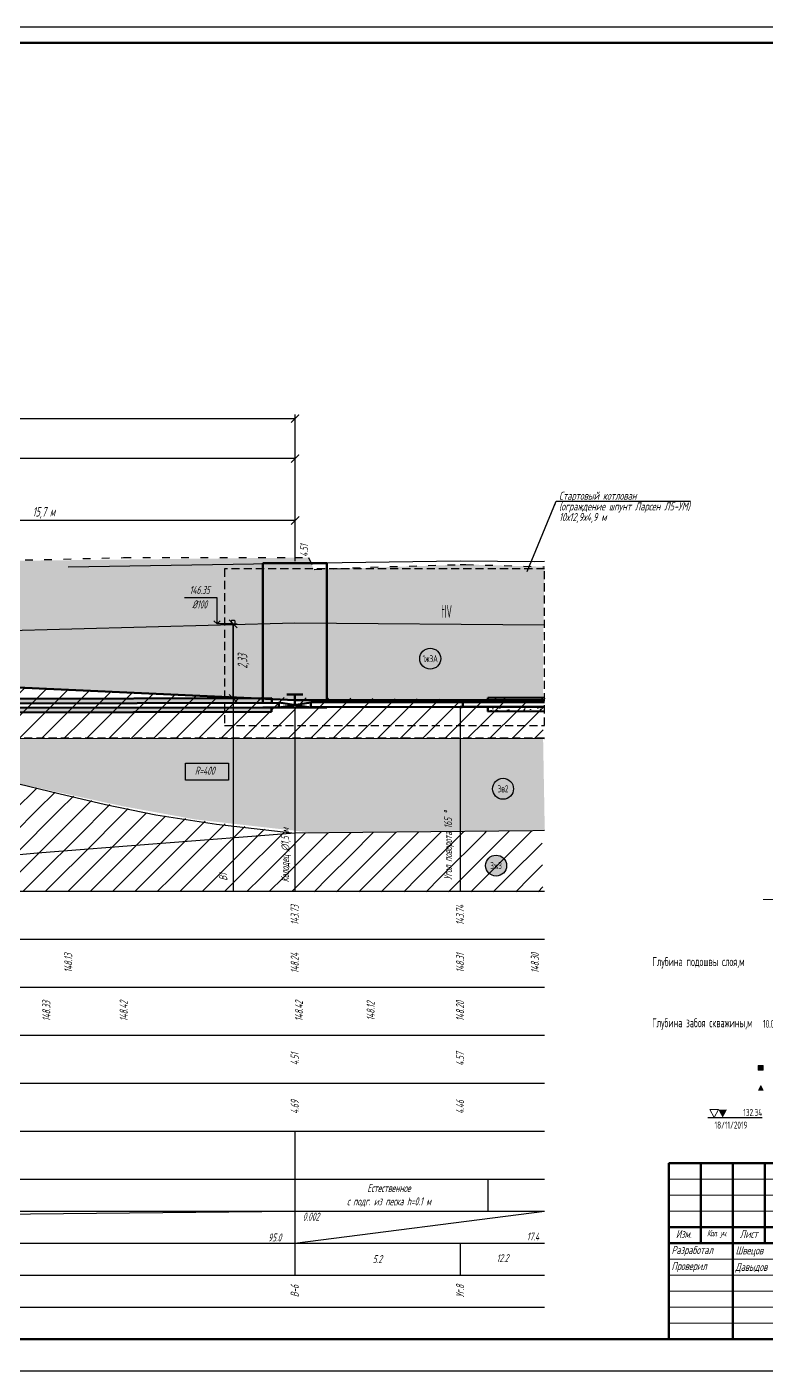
# Model space of a CAD drawing. Header units: metres. Extents: x -30 to 2050, y -904 to 400.
# Drawn here: x 1065.6 to 1296.5, y -904 to -484 of the extents above; entities that cross this region are included whole.
import ezdxf
from ezdxf import colors
from ezdxf.entities.mleader import LeaderData, LeaderLine
from ezdxf.enums import TextEntityAlignment as Align
from ezdxf.math import Vec2, Vec3

# ---------------------------------------------------------------- set-up
doc = ezdxf.new("R2010")
doc.units = ezdxf.units.M
doc.header["$LTSCALE"] = 0.2
doc.linetypes.add('ACAD_ISO03W100', pattern=[30, 12, -18])
doc.linetypes.add('штриховая', pattern=[19.05, 12.7, -6.35])
for name, color, linetype in [('Level 1', 7, 'Continuous'), ('МГТ_ИГ_Геология', 252, 'Continuous'), ('Примыкания', 7, 'Continuous'), ('Проектная земля', 7, 'Continuous'), ('Таблица', 7, 'Continuous'), ('Трубы', 7, 'Continuous'), ('Узлы', 7, 'Continuous'), ('Футляры', 7, 'Continuous'), ('Чёрная земля', 7, 'ACAD_ISO03W100')]:
    doc.layers.add(name, color=color, linetype=linetype)
doc.layers.add('МГТ_НВК_В1_выноски', color=7, linetype='Continuous', lineweight=30)
doc.styles.get("Standard").update_dxf_attribs({"font": 'SPDS.shx', "width": 0.7, "oblique": 15, "height": 3})
doc.styles.add('Стиль Simplex', font='simplex.shx')
doc.styles.add('ШТАМП_СПДС', font='spds.shx', dxfattribs={"width": 0.8, "oblique": 15, "height": 2.5})
doc.dimstyles.new('ISO-25', dxfattribs={"dimtxt": 2.5, "dimasz": 2.5, "dimexe": 1.25, "dimexo": 0.625, "dimtad": 1, "dimtxsty": 'Standard', "dimcen": 2.5, "dimadec": 0, "dimazin": 0, "dimtfac": 1, "dimtmove": 0, "dimatfit": 3, "dimfxl": 1, "dimarcsym": 0})
pattern_1 = [(8.72485, (-83.1517, -585.7115), (-0.2400047, 1.4682397), [0, -4.6482566, 0, -5.198708, 0, -4.9693533]), (1.50828, (-83.1517, -585.7115), (6.7428492, 2.1504753), [0, -3.0985456, 0, -5.1768383, 0, -1.983825]), (352.73884, (-87.838, -585.7115), (11.8648856, 0.0043116), [0, -1.61965, 0, -5.830739, 0, -7.612354]), (349.61486, (-87.838, -585.7115), (11.453347, 0.668788), [0, -0.7139524, 0, -3.3698555, 0, -3.855343])]

# ---------------------------------------------------------------- blocks, each defined once
blk = doc.blocks.new('_OBLIQUE')
at = {"color": 0, "linetype": 'ByBlock', "lineweight": -2}
blk.add_line((0.5, 0.5), (-0.5, -0.5), dxfattribs=at)
blk = doc.blocks.new('*D116')
at = {"layer": 'Defpoints', "color": 0, "transparency": 16777216}
for p in [(1129.98, -670.55), (1129.99, -670.55), (1129.98, -693.81)]:
    blk.add_point(p, dxfattribs=at)
at = {"layer": 'Примыкания', "color": 0, "lineweight": -2, "transparency": 16777216}
for p, q in [((1129.99, -693.81), (1129.99, -670.55)), ((1130.61, -670.55), (1131.24, -670.55)), ((1130.61, -693.81), (1131.24, -693.81))]:
    blk.add_line(p, q, dxfattribs=at)
at = {"layer": 'Примыкания', "color": 0, "lineweight": -2, "transparency": 16777216, "xscale": 2.5, "yscale": 2.5, "zscale": 2.5}
for p, rotation in [((1129.99, -670.55), 90), ((1129.99, -693.81), 270)]:
    blk.add_blockref('_OBLIQUE', p, dxfattribs=dict(at, rotation=rotation))
at = {"layer": 'Примыкания', "color": 0, "transparency": 16777216, "insert": (1133.27, -682.25), "char_height": 3, "width": 5.8875, "attachment_point": 5, "rotation": 90}
blk.add_mtext('2,33', dxfattribs=at)
blk = doc.blocks.new('_ArchTick')
at = {"color": 0, "linetype": 'ByBlock', "const_width": 0.15}
blk.add_lwpolyline([(-0.5, -0.5), (0.5, 0.5)], dxfattribs=at)
blk = doc.blocks.new('*D123')
at = {"layer": 'Defpoints', "color": 0, "transparency": 16777216}
for p in [(1149.37, -606.35), (1149.37, -651.55), (198.94, -656.28)]:
    blk.add_point(p, dxfattribs=at)
at = {"layer": 'Футляры', "color": 0, "lineweight": -2, "transparency": 16777216}
for p, q in [((198.94, -655.66), (198.94, -605.1)), ((198.94, -606.35), (1149.37, -606.35)), ((1149.37, -650.92), (1149.37, -605.1))]:
    blk.add_line(p, q, dxfattribs=at)
at = {"layer": 'Футляры', "color": 0, "lineweight": -2, "transparency": 16777216, "xscale": 2.5, "yscale": 2.5, "zscale": 2.5, "rotation": 180}
blk.add_blockref('_ArchTick', (198.94, -606.35), dxfattribs=at)
at = {"layer": 'Футляры', "color": 0, "lineweight": -2, "transparency": 16777216, "xscale": 2.5, "yscale": 2.5, "zscale": 2.5}
blk.add_blockref('_ArchTick', (1149.37, -606.35), dxfattribs=at)
at = {"layer": 'Футляры', "color": 0, "lineweight": 25, "transparency": 16777216, "insert": (606.38, -601.72), "char_height": 3, "attachment_point": 5}
blk.add_mtext('Методом ГШБ\\PL=94 м ', dxfattribs=at)
blk = doc.blocks.new('*D126')
at = {"layer": 'Defpoints', "color": 0, "transparency": 16777216}
for p in [(992.37, -638.26), (992.37, -648.93), (1149.37, -651.07)]:
    blk.add_point(p, dxfattribs=at)
at = {"layer": 'Примыкания', "color": 0, "lineweight": -2, "transparency": 16777216}
for p, q in [((992.37, -648.3), (992.37, -637.01)), ((1149.37, -638.26), (992.37, -638.26)), ((1149.37, -650.45), (1149.37, -637.01))]:
    blk.add_line(p, q, dxfattribs=at)
at = {"layer": 'Примыкания', "color": 0, "lineweight": -2, "transparency": 16777216, "xscale": 2.5, "yscale": 2.5, "zscale": 2.5, "rotation": 180}
blk.add_blockref('_OBLIQUE', (992.37, -638.26), dxfattribs=at)
at = {"layer": 'Примыкания', "color": 0, "lineweight": -2, "transparency": 16777216, "xscale": 2.5, "yscale": 2.5, "zscale": 2.5}
blk.add_blockref('_OBLIQUE', (1149.37, -638.26), dxfattribs=at)
at = {"layer": 'Примыкания', "color": 0, "transparency": 16777216, "insert": (1070.87, -635.85), "char_height": 3, "attachment_point": 5}
blk.add_mtext('15,7 м', dxfattribs=at)
blk = doc.blocks.new('круг3_-26_3')
at = {"true_color": 0xffffff}
blk.add_hatch(color=7, dxfattribs=at).paths.add_polyline_path([(-0.327, 0, 1), (0.327, 0, 1)])
at = {"color": 7, "lineweight": 25}
blk.add_circle((0, 0), 0.327, dxfattribs=at)
at = {"color": 7, "lineweight": 25, "style": 'Стиль Simplex', "width": 0.590909}
blk.add_text('3ж3', height=0.22, dxfattribs=at).set_placement((0, 0), align=Align.MIDDLE_CENTER)
blk = doc.blocks.new('круг3_-30_2')
at = {"true_color": 0xffffff}
blk.add_hatch(color=7, dxfattribs=at).paths.add_polyline_path([(-0.327, 0, 1), (0.327, 0, 1)])
at = {"color": 7, "lineweight": 25}
blk.add_circle((0, 0), 0.327, dxfattribs=at)
at = {"color": 7, "lineweight": 25, "style": 'Стиль Simplex', "width": 0.590909}
blk.add_text('3в2', height=0.22, dxfattribs=at).set_placement((0, 0), align=Align.MIDDLE_CENTER)
blk = doc.blocks.new('круг1_-26_3_-64_')
at = {"layer": 'МГТ_ИГ_Геология', "true_color": 0xffffff}
blk.add_hatch(color=7, dxfattribs=at).paths.add_polyline_path([(-0.327, 0, 1), (0.327, 0, 1)])
at = {"color": 7, "lineweight": 25}
blk.add_circle((0, 0), 0.327, dxfattribs=at)
at = {"color": 7, "lineweight": 20, "style": 'Стиль Simplex', "width": 0.590909}
blk.add_text('1ж3А', height=0.22, dxfattribs=at).set_placement((0, 0), align=Align.MIDDLE_CENTER)
blk = doc.blocks.new('23434')
at = {"layer": 'МГТ_ИГ_Геология'}
blk.add_lwpolyline([(116.63, 442.59), (130.08, 442.59), (130.08, 437.29), (116.63, 437.29)], close=True, dxfattribs=at)
at = {"layer": 'МГТ_ИГ_Геология', "insert": (119.62, 441.49), "char_height": 2.5, "attachment_point": 1}
blk.add_mtext_dynamic_manual_height_columns('R=400', width=10.097, gutter_width=15, heights=[0], dxfattribs=at)
blk = doc.blocks.new('PR_KV')
at = {"layer": 'Level 1', "linetype": 'Continuous', "lineweight": 20}
blk.add_hatch(color=256, dxfattribs=at).paths.add_polyline_path([(-0.077, 0.075), (0.077, 0.075), (0.077, -0.075), (-0.077, -0.075)])
at = {"layer": 'Level 1', "color": 7, "linetype": 'Continuous', "lineweight": 20, "flags": 128}
blk.add_lwpolyline([(-0.077, 0.075), (0.077, 0.075), (0.077, -0.075), (-0.077, -0.075)], close=True, dxfattribs=at)
blk = doc.blocks.new('PR_TR')
at = {"layer": 'Level 1', "linetype": 'Continuous', "lineweight": 20}
blk.add_hatch(color=256, dxfattribs=at).paths.add_polyline_path([(0.072, -0.049), (-0.071, -0.049), (-0.001, 0.094)])
at = {"layer": 'Level 1', "color": 7, "linetype": 'Continuous', "lineweight": 20, "flags": 128}
blk.add_lwpolyline([(0.072, -0.049), (-0.071, -0.049), (-0.001, 0.094)], close=True, dxfattribs=at)
blk = doc.blocks.new('*D135')
at = {"layer": 'Defpoints', "color": 0, "transparency": 16777216}
for p in [(563.64, -618.9), (1149.37, -651.55), (563.64, -659.03)]:
    blk.add_point(p, dxfattribs=at)
at = {"layer": 'Футляры', "color": 0, "lineweight": -2, "transparency": 16777216}
for p, q in [((563.64, -658.41), (563.64, -617.65)), ((1149.37, -618.9), (563.64, -618.9)), ((1149.37, -650.92), (1149.37, -617.65))]:
    blk.add_line(p, q, dxfattribs=at)
at = {"layer": 'Футляры', "color": 0, "lineweight": -2, "transparency": 16777216, "xscale": 2.5, "yscale": 2.5, "zscale": 2.5, "rotation": 180}
blk.add_blockref('_ArchTick', (563.64, -618.9), dxfattribs=at)
at = {"layer": 'Футляры', "color": 0, "lineweight": -2, "transparency": 16777216, "xscale": 2.5, "yscale": 2.5, "zscale": 2.5}
blk.add_blockref('_ArchTick', (1149.37, -618.9), dxfattribs=at)
at = {"layer": 'Футляры', "color": 0, "lineweight": 25, "transparency": 16777216, "insert": (856.51, -616.49), "char_height": 3, "attachment_point": 5}
blk.add_mtext('58,8 м', dxfattribs=at)

msp = doc.modelspace()

# ---------------------------------------------------------------- hatches: boundary and pattern name
at = {"lineweight": 20}
h = msp.add_hatch(dxfattribs=at)
h.set_pattern_fill('AR-SAND', color=256, scale=0.03, style=0)
h.set_pattern_definition([(8.72485, (-2426.6676, -630.9721), (-0.2400047, 1.4682397), [0, -4.6482566, 0, -5.198708, 0, -4.9693533]), (1.50828, (-2426.6676, -630.9721), (6.7428492, 2.1504753), [0, -3.0985456, 0, -5.1768383, 0, -1.983825]), (352.738837, (-2431.3539, -630.9721), (11.86488555, 0.00431155), [0, -1.6196497, 0, -5.830739, 0, -7.6123538]), (349.61486, (-2431.354, -630.9721), (11.4533468, 0.668788), [0, -0.7139524, 0, -3.3698555, 0, -3.8553432])])
h.paths.add_polyline_path([(1142.17807, -695.20821), (1142.10662, -693.78335), (205.79832, -695.66124), (205.86956, -697.0861)])
h.paths.add_polyline_path([(1142.09587, -698.04667), (1142.02931, -696.7168), (1142.00062, -696.62384), (205.7356, -698.49637), (205.80684, -699.92123)])
h = msp.add_hatch(dxfattribs=at)
h.set_pattern_fill('AR-SAND', color=256, scale=0.03, style=0)
h.set_pattern_definition(pattern_1)
h.paths.add_polyline_path([(1227.30334, -694.95723), (1227.30334, -693.57724), (1209.55196, -693.60873), (1209.62095, -694.98859)])
h = msp.add_hatch(dxfattribs=at)
h.set_pattern_fill('AR-SAND', color=256, scale=0.03, style=0)
h.set_pattern_definition(pattern_1)
h.paths.add_polyline_path([(1227.30334, -697.83229), (1227.30334, -696.45229), (1209.55772, -696.48872), (1209.56048, -697.86872)])
at = {"layer": 'МГТ_ИГ_Геология'}
h = msp.add_hatch(dxfattribs=at)
h.set_pattern_fill('GR24', color=251, scale=10, style=0, pattern_type=2)
h.set_pattern_definition([(225, (-1229.8202, -849.687), (3e-16, -3), [2.1213, -2.1213407]), (315, (-1231.3202, -848.187), (3, 0), [2.1213, -2.1213407]), (45, (-1232.8202, -849.687), (0, 3), [2.1213, -2.1213407]), (135, (-1231.3202, -851.187), (-3, 3e-16), [2.1213, -2.1213407])])
h.paths.add_polyline_path([(704.00054, -659.04228), (704.00054, -664.00045), (694.00054, -665.53271), (694.00054, -659.06739)], flags=16)
h.paths.add_polyline_path([(585.66799, -671.91327), (585.66799, -658.91327), (585.66799, -660.08642), (585.66799, -670.85812)], flags=16)
h.paths.add_polyline_path([(585.66799, -671.91327), (580.41655, -671.91327), (633.49355, -672.79764), (696.27255, -674.03141), (694.00054, -674.04228), (694.00054, -665.53271), (704.00054, -664.00045), (704.00054, -674.03141), (854.61495, -680.79059), (918.04017, -683.6867), (973.70467, -686.22843), (1014.36144, -688.08489), (1071.95738, -690.71482), (1118.53325, -692.84155), (1155.9995, -694.37302), (1226.82857, -694.37302), (1226.82857, -675.00623), (1227.30334, -652.68925), (1202.7208, -651.97176), (1155.28347, -653.59751), (1153.57641, -649.79453), (1058.62721, -650.86251), (1054.62983, -658.00475), (888.50425, -658.82965), (710.92836, -659.04228), (533.03911, -658.70972), (481.93012, -660.59502), (388.00959, -658.75274), (326.35177, -657.04662), (221.86739, -656.16561), (160.9143, -655.71838), (119.07523, -655.15811), (112.70266, -652.3884), (106.33009, -649.6187), (105.37761, -649.18719), (99.4089, -646.59301), (86.16561, -637.92081), (86.47122, -667.37876), (139.20506, -667.37629), (181.43771, -667.81247), (231.3389, -668.32785), (292.38768, -668.95836), (362.24582, -669.67986), (452.29968, -670.60994), (509.92156, -671.20506), (575.66799, -671.89395), (575.66799, -658.91327), (585.66799, -658.91327)])
h = msp.add_hatch(dxfattribs=at)
h.set_pattern_fill('GR38', color=251, scale=10, style=0, pattern_type=2)
h.set_pattern_definition([(45, (431.713, -441.798), (0, 21), [9.8995, -19.799]), (45, (445.713, -455.798), (0, 21), [9.8995, -19.799]), (45, (431.713, -455.798), (0, 21), [14.142, -15.5565]), (45, (441.713, -445.798), (0, 21), [15.556, -14.1425]), (45, (438.713, -455.798), (0, 21), [19.799, -9.8995]), (45, (431.713, -448.798), (0, 21), [19.799, -9.8995])])
h.paths.add_polyline_path([(988.44312, -706.20422), (1148.4995, -706.25223), (1226.82399, -706.28946), (1226.82857, -694.37302), (1139.68931, -693.50358), (1130.27331, -693.37762), (1115.85608, -692.71931), (1042.76632, -689.3819), (704.00054, -689.04228), (704.00054, -754.00968), (1226.82857, -754.24061), (1226.40842, -735.18161), (1149.24772, -735.88851), (1105.83124, -730.16645), (1043.50636, -716.19245)])
h = msp.add_hatch(dxfattribs=at)
h.set_pattern_fill('GR28', color=251, scale=10, style=0, pattern_type=2)
h.set_pattern_definition([(90, (525.6946, -481.8068), (-2.5, 2.5), [0.11, -4.89]), (45, (525.6946, -481.6968), (-2.5, 2.5), [0.113137, -3.422397]), (0, (525.7746, -481.6168), (2.5, 2.5), [0.11, -4.89]), (315, (525.8846, -481.6168), (2.5, 2.5), [0.113137, -3.422397]), (90, (525.9646, -481.8068), (-2.5, 2.5), [0.11, -4.89]), (45, (525.8846, -481.8868), (-2.5, 2.5), [0.113137, -3.422397]), (0, (525.7746, -481.8868), (2.5, 2.5), [0.11, -4.89]), (315, (525.6946, -481.8068), (2.5, 2.5), [0.113137, -3.422397])])
h.paths.add_polyline_path([(1226.82857, -706.3413), (988.44312, -706.20422), (1022.4995, -711.64898), (1095.50943, -727.51223), (1118.14435, -731.63947), (1155.46676, -735.85624), (1227.35015, -735.16725)])
msp.add_hatch(color=5, dxfattribs=at).paths.add_polyline_path([(1281.56208, -822.29037), (1284.26208, -822.29037), (1282.91208, -824.79037)])

# ---------------------------------------------------------------- linework, layer by layer
at = {"color": 7, "linetype": 'Continuous', "lineweight": 50, "elevation": -0.01578}
msp.add_lwpolyline([(1266.07133, -839.00968), (1451.07133, -839.00968), (1451.07133, -894.00968), (1266.07133, -894.00968)], close=True, dxfattribs=at)
for points in [[(1266.07133, -839.00968), (1266.07133, -894.00968)], [(1276.07133, -839.00968), (1276.07133, -864.00968)], [(1286.07133, -839.00968), (1286.07133, -894.00968)], [(1296.07133, -839.00968), (1296.07133, -864.00968)], [(1266.07133, -859.00968), (1331.07133, -859.00968)], [(1266.07133, -864.00968), (1331.07133, -864.00968)]]:
    msp.add_lwpolyline(points, dxfattribs=at)
at = {"color": 7, "linetype": 'Continuous', "lineweight": 20, "elevation": -0.01578}
for points in [[(1266.07133, -844.00968), (1331.07133, -844.00968)], [(1266.07133, -849.00968), (1331.07133, -849.00968)], [(1266.07133, -854.00968), (1331.07133, -854.00968)], [(1266.07133, -869.00968), (1331.07133, -869.00968)], [(1266.07133, -874.00968), (1331.07133, -874.00968)], [(1266.07133, -879.00968), (1331.07133, -879.00968)], [(1266.07133, -884.00968), (1331.07133, -884.00968)], [(1266.07133, -889.00968), (1331.07133, -889.00968)]]:
    msp.add_lwpolyline(points, dxfattribs=at)
at = {"layer": 'МГТ_ИГ_Геология', "linetype": 'Continuous', "lineweight": 25}
for p, q in [((1149.24772, -670.28141, -0.01578), (820.31495, -679.35339, -0.01578)), ((1227.30334, -670.93727, -0.01578), (1149.24772, -670.28141, -0.01578)), ((704.00054, -706.04228, -0.01578), (1227.30334, -706.3432, -0.01578)), ((1149.24772, -735.88851, -0.01578), (1106.31918, -739.27793, -0.01578)), ((1223.58343, -735.18161, -0.01578), (1149.24772, -735.88851, -0.01578)), ((1227.30334, -735.12487, -0.01578), (1223.58343, -735.18161, -0.01578)), ((1068.87771, -742.13529, -0.01578), (1024.83737, -746.22573, -0.01578)), ((1106.31918, -739.27793, -0.01578), (1068.87771, -742.13529, -0.01578))]:
    msp.add_line(p, q, dxfattribs=at)
at = {"layer": 'МГТ_ИГ_Геология', "lineweight": 50}
for p, q in [((704.00054, -674.04228, -0.01578), (1149.24772, -694.37302, -0.01578)), ((1149.24772, -694.37302, -0.01578), (1227.30334, -694.37302, -0.01578))]:
    msp.add_line(p, q, dxfattribs=at)
at = {"layer": 'МГТ_ИГ_Геология', "color": 5, "linetype": 'штриховая', "lineweight": 30}
msp.add_line((1227.30334, -706.29103, -0.01578), (704.00054, -706.04228, -0.01578), dxfattribs=at)
at = {"layer": 'МГТ_ИГ_Геология', "linetype": 'Continuous', "lineweight": 0}
msp.add_line((1295.58359, -756.68658, -0.01578), (1308.58359, -756.68658, -0.01578), dxfattribs=at)
at = {"layer": 'МГТ_ИГ_Геология', "linetype": 'Continuous', "lineweight": 25, "flags": 128}
msp.add_lwpolyline([(985.61812, -706.20422), (1017.22282, -711.18868), (1041.3165, -715.71219), (1060.06168, -719.82324), (1075.62085, -723.5703), (1090.15654, -727.00188), (1105.83124, -730.16645), (1124.80746, -733.1125), (1149.24772, -735.88851)], dxfattribs=at)
at = {"layer": 'МГТ_ИГ_Геология', "color": 5, "linetype": 'Continuous', "lineweight": 0}
msp.add_lwpolyline([(1278.86208, -822.29037), (1281.56208, -822.29037), (1280.21208, -824.79037), (1278.86208, -822.29037), (1278.86208, -822.29037)], close=True, dxfattribs=at)
at = {"layer": 'МГТ_ИГ_Геология', "color": 5, "linetype": 'Continuous', "lineweight": 25, "flags": 128}
msp.add_lwpolyline([(1278.26208, -824.79037), (1295.26208, -824.79037)], dxfattribs=at)
at = {"layer": 'МГТ_НВК_В1_выноски', "color": 34, "linetype": 'штриховая'}
for p, q in [((1127.30334, -653.30371, -0.01578), (1127.30334, -702.30371, -0.01578)), ((1227.30334, -702.30371, -0.01578), (1227.30334, -653.30371, -0.01578)), ((1127.30334, -702.30371, -0.01578), (1227.30334, -702.30371, -0.01578))]:
    msp.add_line(p, q, dxfattribs=at)
at = {"layer": 'Примыкания', "color": 0}
for p, q in [((1124.98283, -662.37156, -0.01578), (1114.78068, -662.37156, -0.01578)), ((1124.98283, -670.54971, -0.01578), (1124.98283, -662.37156, -0.01578)), ((1129.98283, -670.54971, -0.01578), (1124.98283, -670.54971, -0.01578))]:
    msp.add_line(p, q, dxfattribs=at)
at = {"layer": 'Примыкания'}
for p, q in [((1129.44283, -669.57771, -0.01578), (1129.44283, -670.44171, -0.01578)), ((1129.98283, -670.54971, -0.01578), (1129.98283, -754.00968, -0.01578)), ((1130.52283, -669.57771, -0.01578), (1130.52283, -670.44171, -0.01578))]:
    msp.add_line(p, q, dxfattribs=at)
at = {"layer": 'Примыкания', "color": 0, "elevation": -0.01578, "flags": 128}
msp.add_lwpolyline([(1123.98283, -669.54971), (1124.98283, -670.54971), (1125.98283, -669.54971)], dxfattribs=at)
at = {"layer": 'Примыкания'}
for centre, major_axis in [((1129.98283, -669.57771, -0.01578), (0.54, 0)), ((1129.98283, -670.44171, -0.01578), (-0.54, 0))]:
    msp.add_ellipse(centre, major_axis=major_axis, ratio=0.2, start_param=0, end_param=3.141592654, dxfattribs=at)
at = {"layer": 'Проектная земля'}
for p, q in [((1149.24772, -651.5936, -0.01578), (1200.88863, -650.86967, -0.01578)), ((1200.88863, -650.86967, -0.01578), (1224.24812, -651.00413, -0.01578)), ((1224.24812, -651.00413, -0.01578), (1227.30334, -650.94356, -0.01578)), ((1078.50471, -652.66799, -0.01578), (1149.24772, -651.5936, -0.01578))]:
    msp.add_line(p, q, dxfattribs=at)
at = {"layer": 'Таблица'}
for p, q in [((86.16561, -754.00968, -0.01578), (1227.30334, -754.00968, -0.01578)), ((86.16561, -769.00968, -0.01578), (1227.30334, -769.00968, -0.01578)), ((86.16561, -784.00968, -0.01578), (1227.30334, -784.00968, -0.01578)), ((86.16561, -799.00968, -0.01578), (1227.30334, -799.00968, -0.01578)), ((86.16561, -814.00968, -0.01578), (1227.30334, -814.00968, -0.01578)), ((86.16561, -829.00968, -0.01578), (1227.30334, -829.00968, -0.01578)), ((1149.24772, -829.00968, -0.01578), (1149.24772, -854.00968, -0.01578)), ((86.16561, -844.00968, -0.01578), (1227.30334, -844.00968, -0.01578)), ((1209.56048, -844.00968, -0.01578), (1209.56048, -854.00968, -0.01578)), ((86.16561, -854.00968, -0.01578), (1227.30334, -854.00968, -0.01578)), ((198.9442, -864.00968, -0.01578), (1149.24772, -854.00968, -0.01578)), ((1149.24772, -854.00968, -0.01578), (1149.24772, -864.00968, -0.01578)), ((1149.24772, -864.00968, -0.01578), (1227.30334, -854.00968, -0.01578)), ((86.16561, -864.00968, -0.01578), (1227.30334, -864.00968, -0.01578)), ((1149.24772, -864.00968, -0.01578), (1149.24772, -874.00968, -0.01578)), ((1200.88863, -864.00968, -0.01578), (1200.88863, -874.00968, -0.01578)), ((86.16561, -874.00968, -0.01578), (1227.30334, -874.00968, -0.01578)), ((86.16561, -884.00968, -0.01578), (1227.30334, -884.00968, -0.01578))]:
    msp.add_line(p, q, dxfattribs=at)
at = {"layer": 'Трубы', "lineweight": 50}
for p, q in [((203.9442, -697.08995, -0.01578), (1144.24772, -695.20934, -0.01578)), ((203.9442, -698.49995, -0.01578), (1144.24772, -696.61934, -0.01578)), ((1154.24772, -695.09934, -0.01578), (1200.88863, -695.00606, -0.01578)), ((1154.24772, -696.59934, -0.01578), (1200.88863, -696.50606, -0.01578)), ((1200.88863, -695.00606, -0.01578), (1227.30334, -694.95323, -0.01578)), ((1200.88863, -696.50606, -0.01578), (1227.30334, -696.45323, -0.01578))]:
    msp.add_line(p, q, dxfattribs=at)
at = {"layer": 'Узлы', "lineweight": 50}
for p, q in [((1139.24772, -651.5936, -0.01578), (1159.24772, -651.5936, -0.01578)), ((1139.24772, -651.5936, -0.01578), (1139.24772, -695.21934, -0.01578)), ((1159.24772, -651.5936, -0.01578), (1159.24772, -695.08934, -0.01578)), ((1149.24772, -692.60434, -0.01578), (1146.74772, -692.60434, -0.01578)), ((1146.74772, -692.60434, -0.01578), (1151.74772, -692.60434, -0.01578)), ((1149.24772, -695.90434, -0.01578), (1149.24772, -692.60434, -0.01578)), ((1139.24772, -696.62934, -0.01578), (1139.24772, -696.70934, -0.01578)), ((1139.24772, -696.70934, -0.01578), (1159.24772, -696.70934, -0.01578)), ((1144.24772, -696.70434, -0.01578), (1154.24772, -695.10434, -0.01578)), ((1154.24772, -696.70434, -0.01578), (1144.24772, -695.10434, -0.01578)), ((1144.24772, -695.10434, -0.01578), (1144.24772, -696.70434, -0.01578)), ((1154.24772, -695.10434, -0.01578), (1154.24772, -696.70434, -0.01578)), ((1159.24772, -696.58934, -0.01578), (1159.24772, -696.70934, -0.01578)), ((1201.73863, -695.07606, -0.01578), (1201.73863, -696.43606, -0.01578))]:
    msp.add_line(p, q, dxfattribs=at)
at = {"layer": 'Узлы'}
for p, q in [((1149.24772, -696.70934, -0.01578), (1149.24772, -754.00968, -0.01578)), ((1200.88863, -696.60606, -0.01578), (1200.88863, -754.00968, -0.01578))]:
    msp.add_line(p, q, dxfattribs=at)
at = {"layer": 'Узлы', "lineweight": 50}
for centre, major_axis, start_param, end_param in [((1200.88863, -695.07606, -0.01578), (0.85, 0), 0, 1.570796387), ((1200.88863, -696.43606, -0.01578), (-0.85, 0), 1.570796266, 3.141592714)]:
    msp.add_ellipse(centre, major_axis=major_axis, ratio=0.2, start_param=start_param, end_param=end_param, dxfattribs=at)
at = {"layer": 'Футляры', "lineweight": 50}
for p, q in [((205.79832, -695.66124, -0.01578), (1142.14105, -693.78328, -0.01578)), ((1142.03197, -698.0468, -0.01578), (1142.02931, -696.7168, -0.01578)), ((1142.14105, -693.78328, -0.01578), (1142.14391, -695.21355, -0.01578)), ((1209.55196, -693.60873, -0.01578), (1227.30334, -693.57323, -0.01578)), ((1209.55452, -694.88873, -0.01578), (1209.55196, -693.60873, -0.01578)), ((1209.55792, -696.58872, -0.01578), (1209.56048, -697.86872, -0.01578)), ((205.80684, -699.92123, -0.01578), (1142.03197, -698.0468, -0.01578)), ((1209.56048, -697.86872, -0.01578), (1227.30334, -697.83324, -0.01578))]:
    msp.add_line(p, q, dxfattribs=at)
at = {"layer": 'Футляры', "color": 34}
msp.add_solid([(1222.56211, -653.1324, -0.01578), (1222.24777, -653.30371, -0.01578), (1222.26731, -653.12127, -0.01578)], dxfattribs=at)
at = {"layer": 'Чёрная земля'}
for p, q in [((1059.02946, -650.71347, -0.01578), (1095.81718, -649.84609, -0.01578)), ((1095.81718, -649.84609, -0.01578), (1149.24772, -649.79823, -0.01578)), ((1149.24772, -649.79823, -0.01578), (1153.57641, -649.79453, -0.01578)), ((1153.57641, -649.79453, -0.01578), (1155.28347, -653.59751, -0.01578)), ((1155.28347, -653.59751, -0.01578), (1172.95769, -652.7999, -0.01578)), ((1172.95769, -652.7999, -0.01578), (1200.88863, -652.03277, -0.01578)), ((1200.88863, -652.03277, -0.01578), (1202.7208, -651.97176, -0.01578)), ((1202.7208, -651.97176, -0.01578), (1227.30334, -652.68925, -0.01578))]:
    msp.add_line(p, q, dxfattribs=at)

# ---------------------------------------------------------------- block references
at = {"layer": 'МГТ_ИГ_Геология', "xscale": 10, "yscale": 10, "zscale": 10}
for name, p in [('круг1_-26_3_-64_', (1191.56758, -681.40592)), ('круг3_-30_2', (1214.31141, -722.06119)), ('круг3_-26_3', (1212.14588, -746.06728)), ('PR_KV', (1294.81042, -809.2387, -0.01578)), ('PR_TR', (1294.81042, -815.7387, -0.01578))]:
    msp.add_blockref(name, p, dxfattribs=at)
at = {"layer": 'МГТ_ИГ_Геология', "color": 2}
msp.add_blockref('23434', (998.45775, -1156.65111), dxfattribs=at)

# ---------------------------------------------------------------- texts
at = {"color": 2, "insert": (1160.46079, -845.55629, -0.01578), "char_height": 2.5, "attachment_point": 1}
msp.add_mtext_dynamic_manual_height_columns('\\pxqc;{\\Q15;\\W0.7;\\C256;Естественное\\Pс подг. из песка h=0.1 м}', width=36.4441955, gutter_width=15, heights=[0], dxfattribs=at)
at = {"color": 7, "linetype": 'Continuous', "lineweight": 20, "style": 'ШТАМП_СПДС'}
for s, insert, char_height, width, attachment_point in [('Изм.', (1270.76016, -859.90834, -0.01578), 2.5, 10, 2), ('{\\T0.85;Кол. уч.}', (1281.07133, -859.90834, -0.01578), 2, 10, 2), ('Лист', (1291.07133, -859.90834, -0.01578), 2.5, 10, 2), ('Разработал', (1266.94837, -866.50968, -0.01578), 2.5, 20, 4), ('Швецов', (1286.9537, -866.64718, -0.01578), 2.5, 20, 4), ('Проверил', (1266.94837, -871.50968, -0.01578), 2.5, 20, 4), ('Давыдов', (1286.86771, -871.71646, -0.01578), 2.5, 20, 4)]:
    msp.add_mtext(s, dxfattribs=dict(at, insert=insert, char_height=char_height, width=width, attachment_point=attachment_point))
at = {"layer": 'МГТ_ИГ_Геология', "lineweight": 30, "style": 'Стиль Simplex', "width": 0.4}
msp.add_text('tIV', height=4, dxfattribs=at).set_placement((1195.13314, -666.63285, -0.01578), align=Align.MIDDLE_LEFT)
at = {"layer": 'МГТ_ИГ_Геология', "color": 7, "lineweight": 25, "style": 'Стиль Simplex', "width": 0.571429}
for s, p in [('Глубина подошвы слоя,м', (1260.95649, -774.66305, -0.01578)), ('Глубина забоя скважины,м', (1260.88541, -793.78299, -0.01578))]:
    msp.add_text(s, height=2.8, dxfattribs=at).set_placement(p, align=Align.TOP_LEFT)
at = {"layer": 'МГТ_ИГ_Геология', "lineweight": 25, "style": 'Стиль Simplex', "width": 0.52}
msp.add_text('10.00', height=2.5, dxfattribs=at).set_placement((1295.52792, -796.7531, -0.01578))
at = {"layer": 'МГТ_ИГ_Геология', "color": 5, "lineweight": 25, "true_color": 0x0000ff, "style": 'Стиль Simplex', "width": 0.590909}
msp.add_text('132.34', height=2.2, dxfattribs=at).set_placement((1295.26208, -824.29037, -0.01578), align=Align.RIGHT)
msp.add_text('18/11/2019', height=2.2, dxfattribs=at).set_placement((1290.63237, -826.03697, -0.01578), align=Align.TOP_RIGHT)
at = {"layer": 'Таблица', "oblique": 15.0000004, "width": 0.7}
msp.add_text('4.51', height=2.5, rotation=90.0000025, dxfattribs=at).set_placement((1152.14768, -649.5936, -0.01578), align=Align.MIDDLE_LEFT)
for s, p in [('146.35', (1119.57796, -659.94663, -0.01578)), ('%%C100', (1119.57796, -664.44663, -0.01578)), ('5.2', (1175.06817, -869.00968, -0.01578)), ('12.2', (1214.13796, -868.71089))]:
    msp.add_text(s, height=2.5, dxfattribs=at).set_placement(p, align=Align.MIDDLE_CENTER)
for s, p in [('Угол поворота 165 %%D', (1198.38863, -750.50968, -0.01578)), ('Колодец ∅1,5 м', (1147.46775, -751.28856, -0.01578)), ('В1', (1128.1676, -750.77218, -0.01578))]:
    msp.add_text(s, height=2.5, rotation=90.0000025, dxfattribs=at).set_placement(p)
for s, p in [('143.73', (1149.24772, -761.50968, -0.01578)), ('143.74', (1200.88863, -761.50968, -0.01578)), ('148.13', (1078.50471, -776.50968, -0.01578)), ('148.24', (1149.24772, -776.50968, -0.01578)), ('148.24', (1149.24772, -776.50968, -0.01578)), ('148.31', (1200.88863, -776.50968, -0.01578)), ('148.31', (1200.88863, -776.50968, -0.01578)), ('148.30', (1224.24812, -776.50968, -0.01578)), ('148.33', (1071.65543, -791.50968, -0.01578)), ('148.42', (1095.81718, -791.50968, -0.01578)), ('148.42', (1150.54486, -791.50968, -0.01578)), ('148.12', (1172.95769, -791.50968, -0.01578)), ('148.20', (1200.88863, -791.50968, -0.01578)), ('148.20', (1200.88863, -791.50968, -0.01578)), ('4.51', (1149.24772, -806.50968, -0.01578)), ('4.57', (1200.88863, -806.50968, -0.01578)), ('4.69', (1149.24772, -821.50968, -0.01578)), ('4.46', (1200.88863, -821.50968, -0.01578)), ('В-6', (1149.24772, -879.00968, -0.01578)), ('Уг.8', (1200.88863, -879.00968, -0.01578))]:
    msp.add_text(s, height=2.5, rotation=90.0000025, dxfattribs=at).set_placement(p, align=Align.MIDDLE_CENTER)
msp.add_text('0.002', height=2.5, dxfattribs=at).set_placement((1151.74772, -854.50968, -0.01578), align=Align.TOP_LEFT)
for s, p in [('17.4', (1225.55052, -863.21089)), ('95.0', (1145.07304, -863.50968, -0.01578))]:
    msp.add_text(s, height=2.5, dxfattribs=at).set_placement(p, align=Align.RIGHT)

# ---------------------------------------------------------------- dimensions: what is measured, and where the dimension line sits
at = {"layer": 'Примыкания'}
dim = msp.add_linear_dim(base=(992.36643, -638.25719, -0.01578), p1=(1149.36643, -651.07329, -0.01578), p2=(992.36643, -648.92669, -0.01578), text='15,7 м', dimstyle='ISO-25', override={"dimlfac": 0.1, "dimblk": 'OBLIQUE', "dimtmove": 2}, dxfattribs=at)
dim.commit()
dim.dimension.update_dxf_attribs({"geometry": '*D126', "text_midpoint": (1070.86643, -635.84648, -0.01578)})
dim = msp.add_linear_dim(base=(1129.99283, -670.54971, -0.01578), p1=(1129.98283, -693.81287, -0.01578), p2=(1129.98283, -670.54971, -0.01578), angle=90, dimstyle='ISO-25', override={"dimlfac": 0.1, "dimblk": 'OBLIQUE', "dimtmove": 2}, dxfattribs=at)
dim.commit()
dim.dimension.update_dxf_attribs({"geometry": '*D116', "text_midpoint": (1133.26633, -682.25257, -0.01578), "dimtype": 161})
at = {"layer": 'Футляры', "lineweight": 25}
dim = msp.add_linear_dim(base=(1149.36711, -606.34544, -0.01578), p1=(198.9442, -656.28312, -0.01578), p2=(1149.36711, -651.54647, -0.01578), text='Методом ГШБ\\PL=94 м ', dimstyle='ISO-25', override={"dimblk1": 'ArchTick', "dimblk2": 'ArchTick', "dimsah": 1}, dxfattribs=at)
dim.commit()
dim.dimension.update_dxf_attribs({"geometry": '*D123', "text_midpoint": (606.37731, -606.34544, -0.01578), "dimtype": 160})
dim = msp.add_linear_dim(base=(563.64429, -618.89854, -0.01578), p1=(1149.36643, -651.54648, -0.01578), p2=(563.64429, -659.03396, -0.01578), text='58,8 м', dimstyle='ISO-25', override={"dimblk1": 'ArchTick', "dimblk2": 'ArchTick', "dimsah": 1}, dxfattribs=at)
dim.commit()
dim.dimension.update_dxf_attribs({"geometry": '*D135', "text_midpoint": (856.50536, -616.48782, -0.01578)})

# ---------------------------------------------------------------- next in the draw order: leaders
at = {"layer": 'Футляры', "color": 34}
ml = msp.add_multileader_mtext('Standard', dxfattribs=at)
ml.set_content('\\A1;{\\Q15;\\W0.9;Стартовый котлован \\P(ограждение шпунт Ларсен Л5-УМ)\\P10х12,9х4,9 м}', color=34)
ml.set_leader_properties(lineweight=-1)
ml.build(insert=Vec2(0, 0))
ml.multileader.update_dxf_attribs({"text_left_attachment_type": 6, "text_right_attachment_type": 6, "dogleg_length": 0.36, "arrow_head_size": 0.18})
ctx = ml.context
ctx.base_point, ctx.char_height, ctx.arrow_head_size, ctx.landing_gap_size, ctx.plane_origin = Vec3(1231.29911, -632.2431, -0.01578), 2.5, 0.18, 0.5, Vec3(1270.98125, -543.50645, -0.01578)
ctx.left_attachment, ctx.right_attachment = 6, 6
notes = []
notes.append((ctx, [(0, (1, 1, 0), (1230.93911, -632.2431, -0.01578), (1, 0), 0.36, [(0, [(1221.74607, -654.32959, -0.01578)], 0, [])])]))
ctx.mtext.insert, ctx.mtext.width, ctx.mtext.defined_height, ctx.mtext.line_spacing_factor, ctx.mtext.flow_direction = Vec3(1231.79911, -629.2431, -0.01578), 54.5571327, 6.5773, 0.8, 5
ctx.mtext.has_bg_fill, ctx.mtext.bg_color, ctx.mtext.bg_scale_factor, ctx.mtext.bg_transparency, ctx.mtext.use_window_bg_color = 1, -1027028792, 1.5, 0, 1
for ctx, leaders in notes:
    for number, flags, end, landing, length, lines in leaders:
        leader = LeaderData()
        leader.index, (leader.has_last_leader_line, leader.has_dogleg_vector, leader.attachment_direction) = number, flags
        leader.last_leader_point, leader.dogleg_vector, leader.dogleg_length = Vec3(end), Vec3(landing), length
        for number, points, colour, breaks in lines:
            line = LeaderLine()
            line.index, line.vertices, line.color, line.breaks = number, Vec3.list(points), colors.encode_raw_color(colour), breaks
            leader.lines.append(line)
        ctx.leaders.append(leader)

# ---------------------------------------------------------------- next in the draw order: linework, layer by layer
at = {"elevation": -0.01578}
msp.add_lwpolyline([(1456.07133, -904.00968), (-29.92867, -904.00968), (-29.92867, -484.00968), (1456.07133, -484.00968)], close=True, dxfattribs=at)
at = {"color": 7, "linetype": 'Continuous', "lineweight": 50, "elevation": -0.01578}
msp.add_lwpolyline([(-9.92867, -489.00968), (1451.07133, -489.00968), (1451.07133, -894.00968), (-9.92867, -894.00968)], close=True, dxfattribs=at)
at = {"layer": 'МГТ_НВК_В1_выноски', "color": 34, "linetype": 'штриховая'}
msp.add_line((1227.30334, -653.30371, -0.01578), (1127.30334, -653.30371, -0.01578), dxfattribs=at)

doc.saveas('drawing.dxf')
